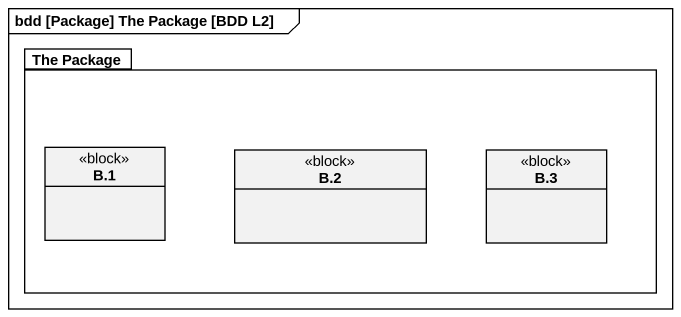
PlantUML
@startuml
mainframe bdd [Package] The Package [BDD L2]
hide circle
hide empty members
package "The Package" as The_Package {
  class "B.1" as B_1 <<block>>
  class "B.2" as B_2 <<block>>
  class "B.3" as B_3 <<block>>
}
@enduml
